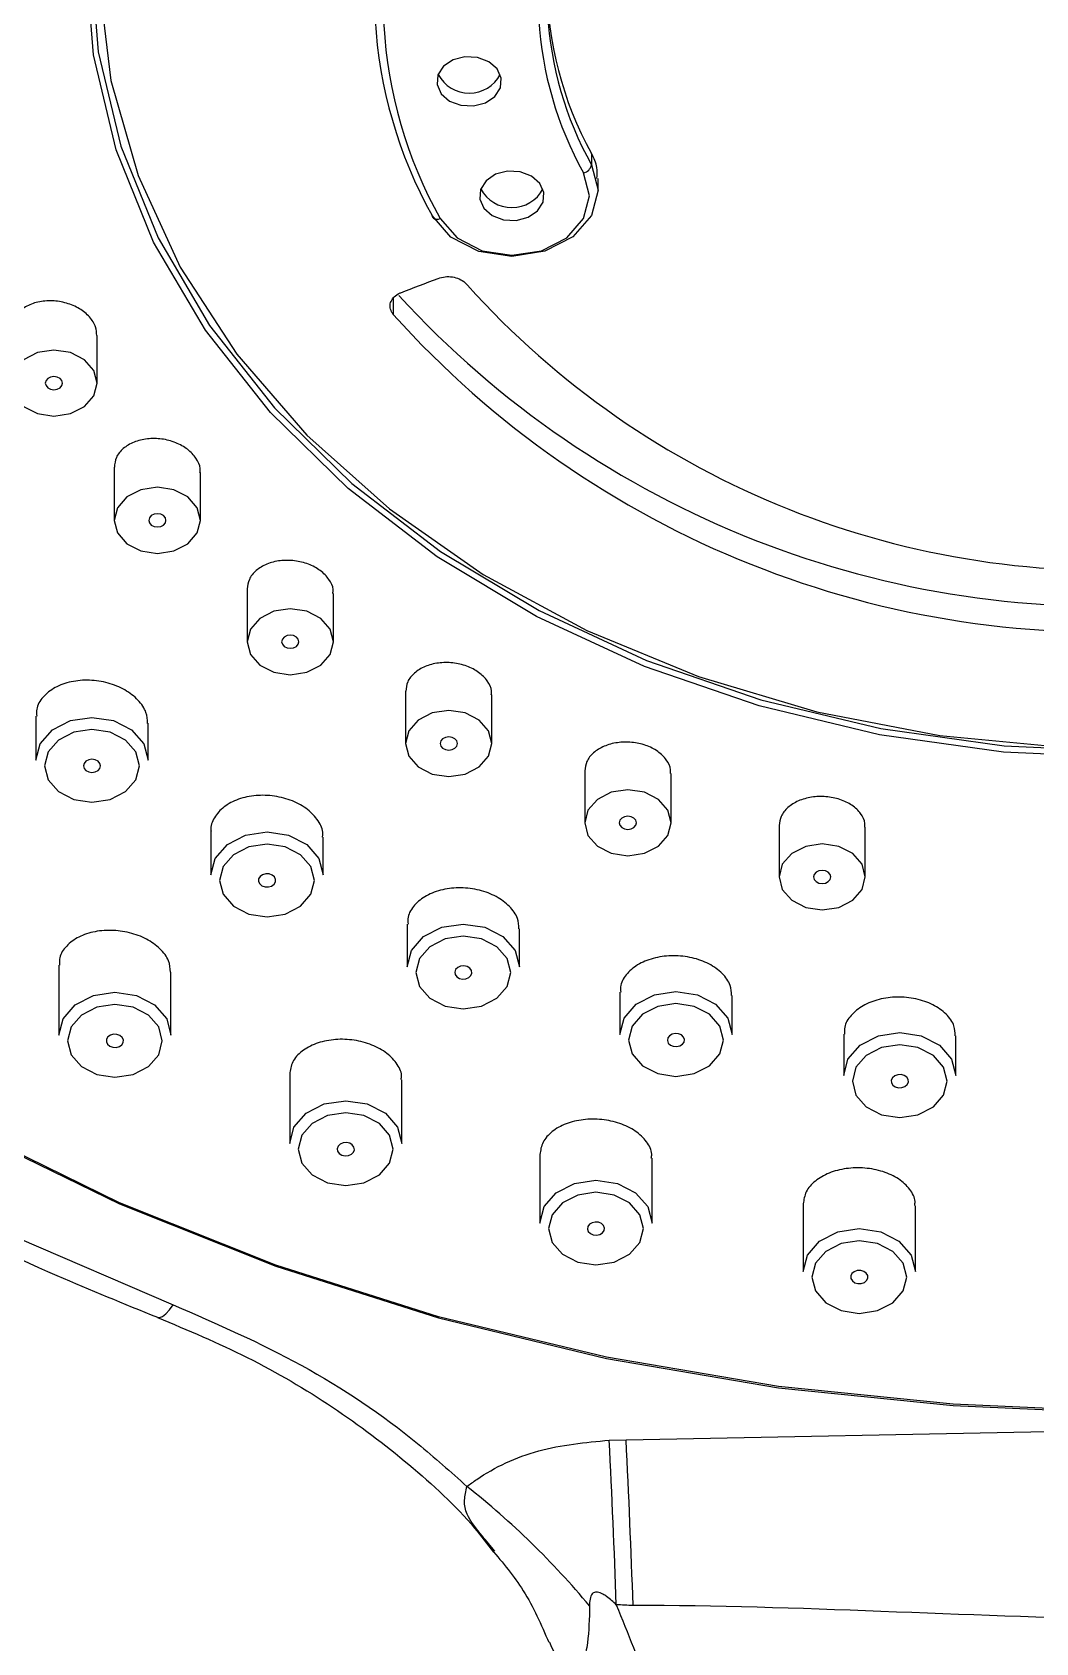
# Model space of a CAD drawing. Extents: x -2463 to 697, y 0 to 2315.
# Drawn here: x -1662.28 to -1639.02, y 1143.8 to 1181.13 of the extents above; entities that cross this region are included whole.
import ezdxf

# ---------------------------------------------------------------- set-up
doc = ezdxf.new("R2010")
doc.units = 0
doc.header["$LTSCALE"] = 10
doc.header["$MEASUREMENT"] = 0
doc.layers.get('0').update_dxf_attribs({"linetype": 'CONTINUOUS'})

msp = doc.modelspace()

# ---------------------------------------------------------------- linework, layer by layer
at = {"color": 7, "linetype": 'Continuous', "lineweight": 25}
for p, q in [((-1649.319, 1178.325), (-1649.319, 1178.06)), ((-1649.165, 1177.472), (-1649.165, 1177.744)), ((-1660.778, 1173), (-1660.778, 1174.103)), ((-1660.381, 1171.052), (-1660.381, 1169.82)), ((-1658.381, 1169.82), (-1658.381, 1170.93)), ((-1657.3, 1168.23), (-1657.3, 1167.007)), ((-1655.3, 1167.007), (-1655.3, 1168.125)), ((-1653.628, 1165.86), (-1653.628, 1164.647)), ((-1651.628, 1164.647), (-1651.628, 1165.775)), ((-1662.196, 1165.284), (-1662.196, 1164.258)), ((-1659.596, 1164.258), (-1659.596, 1165.116)), ((-1649.476, 1164.013), (-1649.476, 1162.811)), ((-1647.476, 1162.811), (-1647.476, 1163.95)), ((-1658.139, 1162.616), (-1658.139, 1161.603)), ((-1655.539, 1161.603), (-1655.539, 1162.476)), ((-1644.972, 1162.745), (-1644.972, 1161.555)), ((-1642.972, 1161.555), (-1642.972, 1162.706)), ((-1653.59, 1160.464), (-1653.59, 1159.468)), ((-1650.99, 1159.468), (-1650.99, 1160.356)), ((-1661.666, 1159.514), (-1661.666, 1157.885)), ((-1659.066, 1157.885), (-1659.066, 1159.349)), ((-1648.661, 1158.883), (-1648.661, 1157.904)), ((-1646.061, 1157.904), (-1646.061, 1158.81)), ((-1643.473, 1157.911), (-1643.473, 1156.95)), ((-1640.873, 1156.95), (-1640.873, 1157.874)), ((-1656.314, 1156.984), (-1656.314, 1155.373)), ((-1653.714, 1155.373), (-1653.714, 1156.856)), ((-1650.515, 1155.123), (-1650.515, 1153.533)), ((-1647.915, 1153.533), (-1647.915, 1155.036)), ((-1644.412, 1153.979), (-1644.412, 1152.41)), ((-1641.812, 1152.41), (-1641.812, 1153.935)), ((-1648.906, 1148.499), (-1648.517, 1148.511))]:
    msp.add_line(p, q, dxfattribs=at)
at = {"color": 8, "linetype": 'Continuous', "lineweight": 25}
for p, q in [((-1653.913, 1174.969), (-1653.913, 1174.593)), ((-1648.517, 1148.511), (-1638.354, 1148.71))]:
    msp.add_line(p, q, dxfattribs=at)
at = {"color": 7, "linetype": 'Continuous', "lineweight": 25, "flags": 128}
for points in [[(-1615.439, 1174.231), (-1616.95, 1172.316), (-1618.751, 1170.555), (-1620.817, 1168.973), (-1623.116, 1167.593), (-1625.615, 1166.436), (-1628.278, 1165.518), (-1631.066, 1164.852), (-1633.939, 1164.449), (-1636.854, 1164.314), (-1639.769, 1164.449), (-1642.642, 1164.852), (-1645.43, 1165.518), (-1648.094, 1166.436), (-1650.593, 1167.593), (-1652.892, 1168.973), (-1654.957, 1170.555), (-1656.758, 1172.316), (-1658.269, 1174.231), (-1659.468, 1176.271), (-1660.336, 1178.407), (-1660.863, 1180.607), (-1661.039, 1182.841)], [(-1660.929, 1182.905), (-1660.754, 1180.682), (-1660.23, 1178.491), (-1659.365, 1176.365), (-1658.171, 1174.334), (-1656.667, 1172.428), (-1654.875, 1170.675), (-1652.819, 1169.1), (-1650.53, 1167.727), (-1648.042, 1166.575), (-1645.391, 1165.661), (-1642.616, 1164.998), (-1639.756, 1164.597), (-1636.854, 1164.462), (-1633.952, 1164.597), (-1631.093, 1164.998), (-1628.317, 1165.661), (-1625.666, 1166.575), (-1623.178, 1167.727), (-1620.89, 1169.1), (-1618.834, 1170.675), (-1617.041, 1172.428), (-1615.537, 1174.334), (-1614.344, 1176.365)], [(-1660.728, 1182.258), (-1660.456, 1180.015), (-1659.827, 1177.814), (-1658.85, 1175.689), (-1657.539, 1173.673), (-1655.915, 1171.795), (-1654.001, 1170.084), (-1651.828, 1168.566), (-1649.428, 1167.265), (-1646.837, 1166.199), (-1644.095, 1165.385), (-1641.243, 1164.836), (-1638.325, 1164.559), (-1635.384, 1164.559), (-1632.465, 1164.836), (-1629.613, 1165.385), (-1626.871, 1166.199), (-1624.28, 1167.265), (-1621.88, 1168.566), (-1619.707, 1170.084), (-1617.794, 1171.795), (-1616.169, 1173.673), (-1614.859, 1175.689)], [(-1651.503, 1180.282), (-1651.696, 1180.451), (-1651.959, 1180.55), (-1652.251, 1180.565), (-1652.528, 1180.493), (-1652.748, 1180.345), (-1652.877, 1180.144), (-1652.896, 1179.92), (-1652.802, 1179.708), (-1652.609, 1179.539), (-1652.347, 1179.44), (-1652.055, 1179.425), (-1651.778, 1179.497), (-1651.558, 1179.645), (-1651.428, 1179.846), (-1651.409, 1180.07), (-1651.503, 1180.282)], [(-1649.319, 1178.06), (-1649.165, 1177.474), (-1649.316, 1176.887), (-1649.749, 1176.39), (-1650.397, 1176.057), (-1651.162, 1175.939), (-1651.928, 1176.055), (-1652.577, 1176.387), (-1653.012, 1176.883)], [(-1652.827, 1176.813), (-1652.436, 1176.366), (-1651.852, 1176.068), (-1651.163, 1175.964), (-1650.474, 1176.07), (-1649.891, 1176.369), (-1649.501, 1176.817), (-1649.365, 1177.345), (-1649.503, 1177.873)], [(-1650.516, 1177.63), (-1650.709, 1177.799), (-1650.971, 1177.898), (-1651.263, 1177.913), (-1651.54, 1177.841), (-1651.76, 1177.693), (-1651.89, 1177.492), (-1651.909, 1177.268), (-1651.815, 1177.056), (-1651.622, 1176.887), (-1651.36, 1176.788), (-1651.068, 1176.773), (-1650.79, 1176.845), (-1650.57, 1176.993), (-1650.441, 1177.194), (-1650.422, 1177.418), (-1650.516, 1177.63)], [(-1653.012, 1176.883), (-1653.008, 1176.859), (-1652.998, 1176.838), (-1652.981, 1176.822), (-1652.958, 1176.809), (-1652.93, 1176.802), (-1652.898, 1176.801), (-1652.863, 1176.804), (-1652.827, 1176.813)], [(-1661.778, 1172.234), (-1661.395, 1172.293), (-1661.071, 1172.459), (-1660.854, 1172.707), (-1660.778, 1173), (-1660.854, 1173.294), (-1661.071, 1173.542), (-1661.395, 1173.708), (-1661.778, 1173.766), (-1662.16, 1173.708), (-1662.485, 1173.542), (-1662.702, 1173.294), (-1662.778, 1173), (-1662.702, 1172.707), (-1662.485, 1172.459), (-1662.16, 1172.293), (-1661.778, 1172.234)], [(-1661.778, 1172.847), (-1661.701, 1172.859), (-1661.636, 1172.892), (-1661.593, 1172.942), (-1661.578, 1173), (-1661.593, 1173.059), (-1661.636, 1173.109), (-1661.701, 1173.142), (-1661.778, 1173.154), (-1661.854, 1173.142), (-1661.919, 1173.109), (-1661.962, 1173.059), (-1661.978, 1173), (-1661.962, 1172.942), (-1661.919, 1172.892), (-1661.854, 1172.859), (-1661.778, 1172.847)], [(-1659.381, 1169.054), (-1658.998, 1169.112), (-1658.674, 1169.279), (-1658.457, 1169.527), (-1658.381, 1169.82), (-1658.457, 1170.113), (-1658.674, 1170.362), (-1658.998, 1170.528), (-1659.381, 1170.586), (-1659.764, 1170.528), (-1660.088, 1170.362), (-1660.305, 1170.113), (-1660.381, 1169.82), (-1660.305, 1169.527), (-1660.088, 1169.279), (-1659.764, 1169.112), (-1659.381, 1169.054)], [(-1659.381, 1169.667), (-1659.304, 1169.679), (-1659.239, 1169.712), (-1659.196, 1169.762), (-1659.181, 1169.82), (-1659.196, 1169.879), (-1659.239, 1169.929), (-1659.304, 1169.962), (-1659.381, 1169.973), (-1659.457, 1169.962), (-1659.522, 1169.929), (-1659.566, 1169.879), (-1659.581, 1169.82), (-1659.566, 1169.762), (-1659.522, 1169.712), (-1659.457, 1169.679), (-1659.381, 1169.667)], [(-1656.3, 1166.241), (-1655.917, 1166.3), (-1655.593, 1166.466), (-1655.376, 1166.714), (-1655.3, 1167.007), (-1655.376, 1167.3), (-1655.593, 1167.549), (-1655.917, 1167.715), (-1656.3, 1167.773), (-1656.682, 1167.715), (-1657.007, 1167.549), (-1657.224, 1167.3), (-1657.3, 1167.007), (-1657.224, 1166.714), (-1657.007, 1166.466), (-1656.682, 1166.3), (-1656.3, 1166.241)], [(-1656.3, 1166.854), (-1656.223, 1166.866), (-1656.158, 1166.899), (-1656.115, 1166.949), (-1656.1, 1167.007), (-1656.115, 1167.066), (-1656.158, 1167.116), (-1656.223, 1167.149), (-1656.3, 1167.161), (-1656.376, 1167.149), (-1656.441, 1167.116), (-1656.484, 1167.066), (-1656.5, 1167.007), (-1656.484, 1166.949), (-1656.441, 1166.899), (-1656.376, 1166.866), (-1656.3, 1166.854)], [(-1662.196, 1164.258), (-1662.097, 1164.639), (-1661.815, 1164.962), (-1661.393, 1165.178), (-1660.896, 1165.254), (-1660.398, 1165.178), (-1659.977, 1164.962), (-1659.695, 1164.639), (-1659.596, 1164.258)], [(-1652.628, 1163.881), (-1652.245, 1163.939), (-1651.92, 1164.105), (-1651.704, 1164.354), (-1651.628, 1164.647), (-1651.704, 1164.94), (-1651.92, 1165.189), (-1652.245, 1165.355), (-1652.628, 1165.413), (-1653.01, 1165.355), (-1653.335, 1165.189), (-1653.551, 1164.94), (-1653.628, 1164.647), (-1653.551, 1164.354), (-1653.335, 1164.105), (-1653.01, 1163.939), (-1652.628, 1163.881)], [(-1660.896, 1163.287), (-1660.475, 1163.351), (-1660.118, 1163.533), (-1659.88, 1163.807), (-1659.796, 1164.129), (-1659.88, 1164.452), (-1660.118, 1164.725), (-1660.475, 1164.908), (-1660.896, 1164.972), (-1661.317, 1164.908), (-1661.674, 1164.725), (-1661.912, 1164.452), (-1661.996, 1164.129), (-1661.912, 1163.807), (-1661.674, 1163.533), (-1661.317, 1163.351), (-1660.896, 1163.287)], [(-1652.628, 1164.494), (-1652.551, 1164.505), (-1652.486, 1164.539), (-1652.443, 1164.588), (-1652.428, 1164.647), (-1652.443, 1164.706), (-1652.486, 1164.755), (-1652.551, 1164.788), (-1652.628, 1164.8), (-1652.704, 1164.788), (-1652.769, 1164.755), (-1652.812, 1164.706), (-1652.828, 1164.647), (-1652.812, 1164.588), (-1652.769, 1164.539), (-1652.704, 1164.505), (-1652.628, 1164.494)], [(-1660.754, 1164.237), (-1660.819, 1164.271), (-1660.896, 1164.282), (-1660.972, 1164.271), (-1661.037, 1164.237), (-1661.081, 1164.188), (-1661.096, 1164.129), (-1661.081, 1164.071), (-1661.037, 1164.021), (-1660.972, 1163.988), (-1660.896, 1163.976), (-1660.819, 1163.988), (-1660.754, 1164.021), (-1660.711, 1164.071), (-1660.696, 1164.129), (-1660.711, 1164.188), (-1660.754, 1164.237)], [(-1648.476, 1162.045), (-1648.094, 1162.103), (-1647.769, 1162.269), (-1647.552, 1162.518), (-1647.476, 1162.811), (-1647.552, 1163.104), (-1647.769, 1163.353), (-1648.094, 1163.519), (-1648.476, 1163.577), (-1648.859, 1163.519), (-1649.183, 1163.353), (-1649.4, 1163.104), (-1649.476, 1162.811), (-1649.4, 1162.518), (-1649.183, 1162.269), (-1648.859, 1162.103), (-1648.476, 1162.045)], [(-1648.476, 1162.658), (-1648.4, 1162.669), (-1648.335, 1162.702), (-1648.291, 1162.752), (-1648.276, 1162.811), (-1648.291, 1162.87), (-1648.335, 1162.919), (-1648.4, 1162.952), (-1648.476, 1162.964), (-1648.553, 1162.952), (-1648.618, 1162.919), (-1648.661, 1162.87), (-1648.676, 1162.811), (-1648.661, 1162.752), (-1648.618, 1162.702), (-1648.553, 1162.669), (-1648.476, 1162.658)], [(-1658.139, 1161.603), (-1658.04, 1161.984), (-1657.758, 1162.308), (-1657.336, 1162.524), (-1656.839, 1162.599), (-1656.341, 1162.524), (-1655.92, 1162.308), (-1655.638, 1161.984), (-1655.539, 1161.603)], [(-1656.839, 1160.632), (-1656.418, 1160.696), (-1656.061, 1160.879), (-1655.823, 1161.152), (-1655.739, 1161.475), (-1655.823, 1161.797), (-1656.061, 1162.071), (-1656.418, 1162.253), (-1656.839, 1162.318), (-1657.26, 1162.253), (-1657.617, 1162.071), (-1657.855, 1161.797), (-1657.939, 1161.475), (-1657.855, 1161.152), (-1657.617, 1160.879), (-1657.26, 1160.696), (-1656.839, 1160.632)], [(-1643.972, 1160.789), (-1643.589, 1160.847), (-1643.265, 1161.013), (-1643.048, 1161.262), (-1642.972, 1161.555), (-1643.048, 1161.848), (-1643.265, 1162.097), (-1643.589, 1162.263), (-1643.972, 1162.321), (-1644.354, 1162.263), (-1644.679, 1162.097), (-1644.896, 1161.848), (-1644.972, 1161.555), (-1644.896, 1161.262), (-1644.679, 1161.013), (-1644.354, 1160.847), (-1643.972, 1160.789)], [(-1643.972, 1161.402), (-1643.895, 1161.413), (-1643.83, 1161.447), (-1643.787, 1161.496), (-1643.772, 1161.555), (-1643.787, 1161.614), (-1643.83, 1161.663), (-1643.895, 1161.696), (-1643.972, 1161.708), (-1644.048, 1161.696), (-1644.113, 1161.663), (-1644.157, 1161.614), (-1644.172, 1161.555), (-1644.157, 1161.496), (-1644.113, 1161.447), (-1644.048, 1161.413), (-1643.972, 1161.402)], [(-1656.721, 1161.599), (-1656.792, 1161.624), (-1656.87, 1161.626), (-1656.943, 1161.605), (-1657.001, 1161.565), (-1657.033, 1161.511), (-1657.036, 1161.451), (-1657.009, 1161.395), (-1656.956, 1161.351), (-1656.886, 1161.326), (-1656.808, 1161.324), (-1656.734, 1161.344), (-1656.677, 1161.385), (-1656.644, 1161.439), (-1656.641, 1161.499), (-1656.668, 1161.555), (-1656.721, 1161.599)], [(-1653.59, 1159.468), (-1653.491, 1159.849), (-1653.209, 1160.172), (-1652.787, 1160.388), (-1652.29, 1160.464), (-1651.792, 1160.388), (-1651.371, 1160.172), (-1651.089, 1159.849), (-1650.99, 1159.468)], [(-1652.29, 1158.497), (-1651.869, 1158.561), (-1651.512, 1158.744), (-1651.274, 1159.017), (-1651.19, 1159.339), (-1651.274, 1159.662), (-1651.512, 1159.935), (-1651.869, 1160.118), (-1652.29, 1160.182), (-1652.711, 1160.118), (-1653.068, 1159.935), (-1653.306, 1159.662), (-1653.39, 1159.339), (-1653.306, 1159.017), (-1653.068, 1158.744), (-1652.711, 1158.561), (-1652.29, 1158.497)], [(-1652.199, 1159.476), (-1652.274, 1159.492), (-1652.352, 1159.485), (-1652.42, 1159.456), (-1652.468, 1159.409), (-1652.489, 1159.351), (-1652.48, 1159.292), (-1652.442, 1159.24), (-1652.381, 1159.203), (-1652.306, 1159.187), (-1652.228, 1159.194), (-1652.16, 1159.223), (-1652.112, 1159.27), (-1652.091, 1159.327), (-1652.1, 1159.387), (-1652.138, 1159.439), (-1652.199, 1159.476)], [(-1661.666, 1157.885), (-1661.567, 1158.266), (-1661.285, 1158.589), (-1660.863, 1158.805), (-1660.366, 1158.881), (-1659.868, 1158.805), (-1659.446, 1158.589), (-1659.165, 1158.266), (-1659.066, 1157.885)], [(-1648.661, 1157.904), (-1648.562, 1158.285), (-1648.28, 1158.608), (-1647.858, 1158.824), (-1647.361, 1158.9), (-1646.863, 1158.824), (-1646.442, 1158.608), (-1646.16, 1158.285), (-1646.061, 1157.904)], [(-1660.366, 1156.914), (-1659.945, 1156.978), (-1659.588, 1157.161), (-1659.349, 1157.434), (-1659.266, 1157.756), (-1659.349, 1158.079), (-1659.588, 1158.352), (-1659.945, 1158.535), (-1660.366, 1158.599), (-1660.787, 1158.535), (-1661.143, 1158.352), (-1661.382, 1158.079), (-1661.466, 1157.756), (-1661.382, 1157.434), (-1661.143, 1157.161), (-1660.787, 1156.978), (-1660.366, 1156.914)], [(-1647.361, 1156.933), (-1646.94, 1156.997), (-1646.583, 1157.18), (-1646.345, 1157.453), (-1646.261, 1157.775), (-1646.345, 1158.098), (-1646.583, 1158.371), (-1646.94, 1158.554), (-1647.361, 1158.618), (-1647.782, 1158.554), (-1648.139, 1158.371), (-1648.377, 1158.098), (-1648.461, 1157.775), (-1648.377, 1157.453), (-1648.139, 1157.18), (-1647.782, 1156.997), (-1647.361, 1156.933)], [(-1660.248, 1157.88), (-1660.319, 1157.905), (-1660.397, 1157.908), (-1660.47, 1157.887), (-1660.527, 1157.846), (-1660.56, 1157.792), (-1660.563, 1157.732), (-1660.536, 1157.676), (-1660.483, 1157.632), (-1660.412, 1157.607), (-1660.334, 1157.605), (-1660.261, 1157.626), (-1660.204, 1157.666), (-1660.171, 1157.721), (-1660.168, 1157.78), (-1660.195, 1157.836), (-1660.248, 1157.88)], [(-1647.299, 1157.921), (-1647.376, 1157.928), (-1647.452, 1157.912), (-1647.513, 1157.875), (-1647.551, 1157.823), (-1647.56, 1157.763), (-1647.539, 1157.706), (-1647.491, 1157.659), (-1647.423, 1157.63), (-1647.345, 1157.623), (-1647.27, 1157.639), (-1647.209, 1157.676), (-1647.171, 1157.728), (-1647.161, 1157.787), (-1647.183, 1157.845), (-1647.231, 1157.892), (-1647.299, 1157.921)], [(-1643.473, 1156.95), (-1643.374, 1157.331), (-1643.092, 1157.654), (-1642.67, 1157.87), (-1642.173, 1157.946), (-1641.676, 1157.87), (-1641.254, 1157.654), (-1640.972, 1157.331), (-1640.873, 1156.95)], [(-1642.173, 1155.979), (-1641.752, 1156.043), (-1641.395, 1156.225), (-1641.157, 1156.499), (-1641.073, 1156.821), (-1641.157, 1157.144), (-1641.395, 1157.417), (-1641.752, 1157.6), (-1642.173, 1157.664), (-1642.594, 1157.6), (-1642.951, 1157.417), (-1643.189, 1157.144), (-1643.273, 1156.821), (-1643.189, 1156.499), (-1642.951, 1156.225), (-1642.594, 1156.043), (-1642.173, 1155.979)], [(-1642.142, 1156.973), (-1642.22, 1156.97), (-1642.291, 1156.945), (-1642.344, 1156.901), (-1642.371, 1156.845), (-1642.367, 1156.786), (-1642.335, 1156.731), (-1642.278, 1156.691), (-1642.204, 1156.67), (-1642.126, 1156.672), (-1642.055, 1156.697), (-1642.002, 1156.741), (-1641.975, 1156.797), (-1641.979, 1156.857), (-1642.011, 1156.911), (-1642.069, 1156.952), (-1642.142, 1156.973)], [(-1656.314, 1155.373), (-1656.215, 1155.754), (-1655.933, 1156.077), (-1655.511, 1156.293), (-1655.014, 1156.369), (-1654.516, 1156.293), (-1654.095, 1156.077), (-1653.813, 1155.754), (-1653.714, 1155.373)], [(-1655.014, 1154.401), (-1654.593, 1154.466), (-1654.236, 1154.648), (-1653.998, 1154.922), (-1653.914, 1155.244), (-1653.998, 1155.567), (-1654.236, 1155.84), (-1654.593, 1156.023), (-1655.014, 1156.087), (-1655.435, 1156.023), (-1655.792, 1155.84), (-1656.03, 1155.567), (-1656.114, 1155.244), (-1656.03, 1154.922), (-1655.792, 1154.648), (-1655.435, 1154.466), (-1655.014, 1154.401)], [(-1663.701, 1155.656), (-1660.257, 1153.975), (-1656.635, 1152.531), (-1652.863, 1151.334), (-1648.969, 1150.393), (-1644.982, 1149.716), (-1640.934, 1149.308), (-1638.354, 1149.19)], [(-1638.354, 1149.219), (-1640.933, 1149.337), (-1644.981, 1149.745), (-1648.968, 1150.422), (-1652.862, 1151.362), (-1656.634, 1152.559), (-1660.255, 1154.004), (-1663.699, 1155.684)], [(-1654.923, 1155.381), (-1654.998, 1155.397), (-1655.076, 1155.39), (-1655.144, 1155.361), (-1655.192, 1155.314), (-1655.213, 1155.256), (-1655.204, 1155.197), (-1655.166, 1155.145), (-1655.105, 1155.108), (-1655.03, 1155.091), (-1654.952, 1155.098), (-1654.884, 1155.128), (-1654.836, 1155.175), (-1654.814, 1155.232), (-1654.824, 1155.291), (-1654.862, 1155.344), (-1654.923, 1155.381)], [(-1650.515, 1153.533), (-1650.416, 1153.914), (-1650.134, 1154.237), (-1649.712, 1154.453), (-1649.215, 1154.528), (-1648.717, 1154.453), (-1648.296, 1154.237), (-1648.014, 1153.914), (-1647.915, 1153.533)], [(-1649.215, 1152.561), (-1648.794, 1152.626), (-1648.437, 1152.808), (-1648.199, 1153.082), (-1648.115, 1153.404), (-1648.199, 1153.727), (-1648.437, 1154), (-1648.794, 1154.183), (-1649.215, 1154.247), (-1649.636, 1154.183), (-1649.993, 1154), (-1650.231, 1153.727), (-1650.315, 1153.404), (-1650.231, 1153.082), (-1649.993, 1152.808), (-1649.636, 1152.626), (-1649.215, 1152.561)], [(-1649.153, 1153.55), (-1649.231, 1153.557), (-1649.306, 1153.541), (-1649.367, 1153.504), (-1649.405, 1153.451), (-1649.414, 1153.392), (-1649.393, 1153.334), (-1649.345, 1153.288), (-1649.277, 1153.258), (-1649.199, 1153.251), (-1649.124, 1153.268), (-1649.063, 1153.305), (-1649.025, 1153.357), (-1649.016, 1153.416), (-1649.037, 1153.474), (-1649.085, 1153.521), (-1649.153, 1153.55)], [(-1662.637, 1153.198), (-1659.014, 1151.639)], [(-1644.412, 1152.41), (-1644.313, 1152.791), (-1644.031, 1153.114), (-1643.609, 1153.33), (-1643.112, 1153.406), (-1642.614, 1153.33), (-1642.192, 1153.114), (-1641.911, 1152.791), (-1641.812, 1152.41)], [(-1643.112, 1151.439), (-1642.691, 1151.503), (-1642.334, 1151.686), (-1642.095, 1151.959), (-1642.012, 1152.282), (-1642.095, 1152.604), (-1642.334, 1152.877), (-1642.691, 1153.06), (-1643.112, 1153.124), (-1643.533, 1153.06), (-1643.889, 1152.877), (-1644.128, 1152.604), (-1644.212, 1152.282), (-1644.128, 1151.959), (-1643.889, 1151.686), (-1643.533, 1151.503), (-1643.112, 1151.439)], [(-1643.08, 1152.433), (-1643.158, 1152.431), (-1643.229, 1152.406), (-1643.282, 1152.362), (-1643.309, 1152.306), (-1643.306, 1152.246), (-1643.273, 1152.192), (-1643.216, 1152.151), (-1643.143, 1152.13), (-1643.065, 1152.133), (-1642.994, 1152.158), (-1642.941, 1152.202), (-1642.914, 1152.258), (-1642.917, 1152.317), (-1642.95, 1152.372), (-1643.007, 1152.412), (-1643.08, 1152.433)]]:
    msp.add_lwpolyline(points, dxfattribs=at)
at = {"color": 8, "linetype": 'Continuous', "lineweight": 25, "flags": 128}
msp.add_lwpolyline([(-1659.376, 1151.349), (-1659.333, 1151.344), (-1659.265, 1151.367), (-1659.187, 1151.426), (-1659.102, 1151.518), (-1659.014, 1151.639)], dxfattribs=at)
at = {"color": 7, "linetype": 'Continuous', "lineweight": 25}
for centre, radius, start, end in [((-1643.808, 1182.022), 10.542, 157.3473, 209.1768), ((-1643.728, 1181.894), 10.421, 157.3474, 209.1767), ((-1642.298, 1181.896), 8.253, 157.3476, 209.1765), ((-1642.218, 1182.024), 8.132, 157.3474, 209.1767), ((-1642.083, 1182.332), 8.271, 180.2441, 208.9774), ((-1652.153, 1180.534), 0.814, 207.7362, 332.2638), ((-1649.558, 1178.111), 0.245, 282.8843, 347.9579), ((-1651.165, 1177.882), 0.814, 207.7387, 332.2613), ((-1777.461, 1499.302), 347.011, 290.88811, 291.04129), ((-1637.366, 1188.591), 19.931, 221.9281, 274.5899), ((-1637.411, 1190.026), 22.201, 222.48, 274.6217), ((-1637.421, 1189.368), 22.142, 221.8582, 274.6596), ((-1926.228, 1134.848), 277.658, 2.0309, 2.81827), ((-1926.15, 1134.835), 277.97, 2.02773, 2.81996), ((-1664.157, 1132.319), 19.265, 39.8327, 51.6558)]:
    msp.add_arc(centre, radius, start, end, dxfattribs=at)
for points, knots in [([(-1649.194, 1177.744), (-1649.187, 1177.829), (-1649.172, 1178.026), (-1649.265, 1178.216), (-1649.319, 1178.325)], [0, 0, 0, 0, 0.427145, 1, 1, 1, 1]), ([(-1652.87, 1175.429), (-1652.818, 1175.444), (-1652.715, 1175.475), (-1652.542, 1175.467), (-1652.38, 1175.421), (-1652.262, 1175.35), (-1652.212, 1175.294), (-1652.194, 1175.274)], [0, 0, 0, 0, 0.2189508, 0.4382071, 0.6571635, 0.8754635, 1, 1, 1, 1]), ([(-1660.787, 1174.103), (-1660.79, 1174.17), (-1660.798, 1174.319), (-1660.942, 1174.541), (-1661.177, 1174.735), (-1661.482, 1174.867), (-1661.82, 1174.922), (-1662.155, 1174.892), (-1662.449, 1174.78), (-1662.662, 1174.598), (-1662.774, 1174.406), (-1662.766, 1174.28), (-1662.763, 1174.237)], [0, 0, 0, 0, 0.085827, 0.192392, 0.298716, 0.40526, 0.512381, 0.620199, 0.728521, 0.836947, 0.945001, 1, 1, 1, 1]), ([(-1653.913, 1174.593), (-1653.927, 1174.612), (-1653.967, 1174.669), (-1653.995, 1174.775), (-1653.973, 1174.899), (-1653.896, 1175.008), (-1653.805, 1175.069), (-1653.747, 1175.093), (-1653.736, 1175.097)], [0, 0, 0, 0, 0.109387, 0.319574, 0.529931, 0.740871, 0.952534, 1, 1, 1, 1]), ([(-1658.394, 1170.931), (-1658.391, 1170.961), (-1658.378, 1171.071), (-1658.473, 1171.264), (-1658.668, 1171.475), (-1658.949, 1171.632), (-1659.277, 1171.718), (-1659.617, 1171.722), (-1659.933, 1171.645), (-1660.184, 1171.492), (-1660.351, 1171.287), (-1660.369, 1171.128), (-1660.378, 1171.051)], [0, 0, 0, 0, 0.039503, 0.146645, 0.253201, 0.359534, 0.466106, 0.573273, 0.681131, 0.789485, 0.897904, 1, 1, 1, 1]), ([(-1655.313, 1168.126), (-1655.31, 1168.156), (-1655.297, 1168.265), (-1655.393, 1168.456), (-1655.59, 1168.663), (-1655.872, 1168.815), (-1656.2, 1168.896), (-1656.539, 1168.897), (-1656.854, 1168.817), (-1657.104, 1168.665), (-1657.27, 1168.462), (-1657.288, 1168.305), (-1657.296, 1168.23)], [0, 0, 0, 0, 0.040387, 0.1478873, 0.2546945, 0.3610821, 0.4674792, 0.5743145, 0.6818308, 0.7899689, 0.8984085, 1, 1, 1, 1]), ([(-1681.515, 1168.484), (-1681.31, 1168.152), (-1680.534, 1166.896), (-1678.898, 1164.835), (-1676.623, 1162.319), (-1674.077, 1159.959), (-1671.3, 1157.761), (-1668.304, 1155.739), (-1665.107, 1153.911), (-1662.114, 1152.455), (-1660.158, 1151.665), (-1659.376, 1151.349)], [0, 0, 0, 0, 0.044754, 0.169087, 0.293536, 0.418086, 0.542718, 0.667413, 0.792154, 0.916927, 1, 1, 1, 1]), ([(-1651.641, 1165.776), (-1651.638, 1165.806), (-1651.625, 1165.914), (-1651.722, 1166.102), (-1651.92, 1166.305), (-1652.203, 1166.452), (-1652.532, 1166.528), (-1652.871, 1166.525), (-1653.184, 1166.443), (-1653.434, 1166.29), (-1653.598, 1166.088), (-1653.616, 1165.934), (-1653.624, 1165.86)], [0, 0, 0, 0, 0.040964, 0.148814, 0.255958, 0.362519, 0.46885, 0.575416, 0.682572, 0.790419, 0.898765, 1, 1, 1, 1]), ([(-1659.608, 1165.115), (-1659.612, 1165.199), (-1659.623, 1165.385), (-1659.813, 1165.661), (-1660.121, 1165.902), (-1660.517, 1166.065), (-1660.955, 1166.131), (-1661.387, 1166.094), (-1661.768, 1165.957), (-1662.045, 1165.732), (-1662.191, 1165.494), (-1662.181, 1165.337), (-1662.177, 1165.284)], [0, 0, 0, 0, 0.087142, 0.194217, 0.300368, 0.406138, 0.512224, 0.619183, 0.727204, 0.836017, 0.945006, 1, 1, 1, 1]), ([(-1647.49, 1163.951), (-1647.486, 1163.981), (-1647.474, 1164.089), (-1647.571, 1164.275), (-1647.77, 1164.473), (-1648.055, 1164.616), (-1648.384, 1164.687), (-1648.723, 1164.68), (-1649.035, 1164.594), (-1649.284, 1164.44), (-1649.447, 1164.238), (-1649.464, 1164.086), (-1649.473, 1164.012)], [0, 0, 0, 0, 0.041362, 0.14951, 0.257023, 0.363855, 0.470245, 0.576636, 0.683459, 0.790954, 0.899093, 1, 1, 1, 1]), ([(-1655.553, 1162.477), (-1655.549, 1162.503), (-1655.528, 1162.629), (-1655.64, 1162.861), (-1655.882, 1163.128), (-1656.24, 1163.33), (-1656.66, 1163.443), (-1657.101, 1163.457), (-1657.513, 1163.37), (-1657.856, 1163.19), (-1658.069, 1162.935), (-1658.161, 1162.729), (-1658.136, 1162.622), (-1658.135, 1162.617)], [0, 0, 0, 0, 0.028086, 0.136261, 0.243381, 0.349557, 0.455348, 0.561449, 0.668421, 0.776459, 0.885295, 0.994307, 1, 1, 1, 1]), ([(-1642.985, 1162.707), (-1642.982, 1162.737), (-1642.969, 1162.845), (-1643.068, 1163.029), (-1643.267, 1163.224), (-1643.553, 1163.362), (-1643.883, 1163.428), (-1644.222, 1163.416), (-1644.533, 1163.327), (-1644.781, 1163.17), (-1644.943, 1162.968), (-1644.96, 1162.817), (-1644.968, 1162.744)], [0, 0, 0, 0, 0.041755, 0.150107, 0.257973, 0.365135, 0.471704, 0.578037, 0.684592, 0.79174, 0.899575, 1, 1, 1, 1]), ([(-1651.003, 1160.355), (-1651.006, 1160.435), (-1651.015, 1160.616), (-1651.204, 1160.881), (-1651.512, 1161.111), (-1651.91, 1161.262), (-1652.347, 1161.317), (-1652.778, 1161.273), (-1653.158, 1161.132), (-1653.435, 1160.909), (-1653.583, 1160.673), (-1653.574, 1160.518), (-1653.571, 1160.464)], [0, 0, 0, 0, 0.085309, 0.193399, 0.300419, 0.406526, 0.51229, 0.618408, 0.725424, 0.833496, 0.942335, 1, 1, 1, 1]), ([(-1659.074, 1159.348), (-1659.082, 1159.437), (-1659.098, 1159.625), (-1659.303, 1159.898), (-1659.62, 1160.126), (-1660.021, 1160.276), (-1660.458, 1160.333), (-1660.885, 1160.291), (-1661.26, 1160.153), (-1661.528, 1159.931), (-1661.665, 1159.704), (-1661.651, 1159.559), (-1661.647, 1159.514)], [0, 0, 0, 0, 0.095335, 0.2029, 0.309022, 0.414267, 0.519576, 0.625838, 0.733539, 0.84257, 0.952221, 1, 1, 1, 1]), ([(-1646.074, 1158.809), (-1646.077, 1158.887), (-1646.085, 1159.065), (-1646.273, 1159.325), (-1646.581, 1159.551), (-1646.98, 1159.696), (-1647.418, 1159.745), (-1647.849, 1159.695), (-1648.228, 1159.551), (-1648.505, 1159.327), (-1648.654, 1159.091), (-1648.645, 1158.937), (-1648.642, 1158.883)], [0, 0, 0, 0, 0.08437, 0.192892, 0.300419, 0.406907, 0.512747, 0.618614, 0.725157, 0.832746, 0.941283, 1, 1, 1, 1]), ([(-1640.886, 1157.873), (-1640.89, 1157.95), (-1640.897, 1158.126), (-1641.083, 1158.383), (-1641.392, 1158.604), (-1641.793, 1158.743), (-1642.232, 1158.786), (-1642.662, 1158.73), (-1643.04, 1158.581), (-1643.317, 1158.355), (-1643.466, 1158.118), (-1643.457, 1157.965), (-1643.454, 1157.911)], [0, 0, 0, 0, 0.083731, 0.192558, 0.300587, 0.407535, 0.513602, 0.619368, 0.725529, 0.832611, 0.940747, 1, 1, 1, 1]), ([(-1653.731, 1156.857), (-1653.726, 1156.889), (-1653.707, 1157.018), (-1653.829, 1157.249), (-1654.082, 1157.504), (-1654.448, 1157.692), (-1654.871, 1157.793), (-1655.309, 1157.798), (-1655.717, 1157.705), (-1656.046, 1157.525), (-1656.271, 1157.276), (-1656.299, 1157.081), (-1656.313, 1156.984)], [0, 0, 0, 0, 0.035863, 0.144827, 0.252416, 0.358546, 0.463798, 0.569109, 0.67537, 0.78307, 0.892093, 1, 1, 1, 1]), ([(-1647.932, 1155.037), (-1647.927, 1155.069), (-1647.908, 1155.197), (-1648.03, 1155.424), (-1648.284, 1155.674), (-1648.652, 1155.855), (-1649.077, 1155.947), (-1649.515, 1155.944), (-1649.921, 1155.846), (-1650.248, 1155.662), (-1650.472, 1155.412), (-1650.5, 1155.219), (-1650.514, 1155.123)], [0, 0, 0, 0, 0.035664, 0.145066, 0.253335, 0.360101, 0.465656, 0.570819, 0.676551, 0.78357, 0.892041, 1, 1, 1, 1]), ([(-1641.828, 1153.936), (-1641.824, 1153.968), (-1641.805, 1154.096), (-1641.927, 1154.32), (-1642.183, 1154.565), (-1642.553, 1154.738), (-1642.98, 1154.822), (-1643.419, 1154.81), (-1643.824, 1154.704), (-1644.149, 1154.516), (-1644.37, 1154.265), (-1644.397, 1154.074), (-1644.41, 1153.979)], [0, 0, 0, 0, 0.036117, 0.145749, 0.254619, 0.362075, 0.468101, 0.573322, 0.678687, 0.785058, 0.892891, 1, 1, 1, 1]), ([(-1659.014, 1151.639), (-1658.002, 1151.197), (-1655.95, 1150.3), (-1653.733, 1148.796), (-1652.58, 1147.764), (-1652.205, 1147.429)], [0, 0, 0, 0, 0.396099, 0.80368, 1, 1, 1, 1]), ([(-1659.378, 1151.347), (-1658.674, 1151.05), (-1657.241, 1150.446), (-1655.285, 1149.291), (-1653.526, 1147.96), (-1652.287, 1146.818), (-1651.73, 1146.094), (-1651.587, 1145.908)], [0, 0, 0, 0, 0.224473, 0.456383, 0.688764, 0.919946, 1, 1, 1, 1]), ([(-1652.205, 1147.429), (-1652.131, 1147.483), (-1651.65, 1147.831), (-1650.579, 1148.343), (-1649.463, 1148.447), (-1648.906, 1148.499)], [0, 0, 0, 0, 0.0847334, 0.5433086, 1, 1, 1, 1]), ([(-1651.636, 1145.968), (-1651.375, 1145.659), (-1650.825, 1145.004), (-1650.486, 1144.225), (-1650.307, 1143.815)], [0, 0, 0, 0, 0.473264, 1, 1, 1, 1]), ([(-1648.744, 1144.687), (-1648.817, 1144.754), (-1648.914, 1144.843), (-1649.063, 1144.938), (-1649.152, 1144.977), (-1649.229, 1144.979), (-1649.271, 1144.965), (-1649.308, 1144.934), (-1649.349, 1144.86), (-1649.362, 1144.762), (-1649.363, 1144.685), (-1649.363, 1144.66)], [0, 0, 0, 0, 0.301742, 0.405696, 0.542067, 0.589337, 0.636997, 0.679332, 0.746206, 0.914502, 1, 1, 1, 1]), ([(-1648.744, 1144.687), (-1648.477, 1144.026), (-1647.649, 1141.982), (-1646.77, 1138.309), (-1646.684, 1135.284), (-1646.641, 1133.75)], [0, 0, 0, 0, 0.19057, 0.589494, 1, 1, 1, 1]), ([(-1648.354, 1144.671), (-1648.354, 1144.671), (-1648.484, 1144.671), (-1648.614, 1144.679), (-1648.744, 1144.687)], [0, 0, 0, 0, 0.0001526, 1, 1, 1, 1]), ([(-1625.517, 1144.664), (-1629.3, 1144.488), (-1636.913, 1144.134), (-1644.523, 1144.671), (-1648.354, 1144.671), (-1648.354, 1144.671)], [0, 0, 0, 0, 0.496917, 0.999997, 1, 1, 1, 1])]:
    msp.add_open_spline(points, degree=3, knots=knots, dxfattribs=at)
at = {"color": 8, "linetype": 'Continuous', "lineweight": 25}
for points, knots in [([(-1651.558, 1145.928), (-1651.656, 1146.045), (-1651.901, 1146.336), (-1652.207, 1146.717), (-1652.283, 1147.068), (-1652.229, 1147.318), (-1652.205, 1147.429)], [0, 0, 0, 0, 0.240811, 0.604853, 0.823975, 1, 1, 1, 1]), ([(-1649.363, 1144.66), (-1649.37, 1144.367), (-1649.38, 1143.919), (-1649.482, 1143.427), (-1649.583, 1143.188), (-1649.684, 1143.084), (-1649.782, 1143.068), (-1649.895, 1143.129), (-1650.08, 1143.351), (-1650.199, 1143.619), (-1650.283, 1143.808)], [0, 0, 0, 0, 0.283641, 0.435321, 0.53795, 0.60462, 0.6612, 0.717776, 0.800592, 1, 1, 1, 1])]:
    msp.add_open_spline(points, degree=3, knots=knots, dxfattribs=at)

doc.saveas('drawing.dxf')
